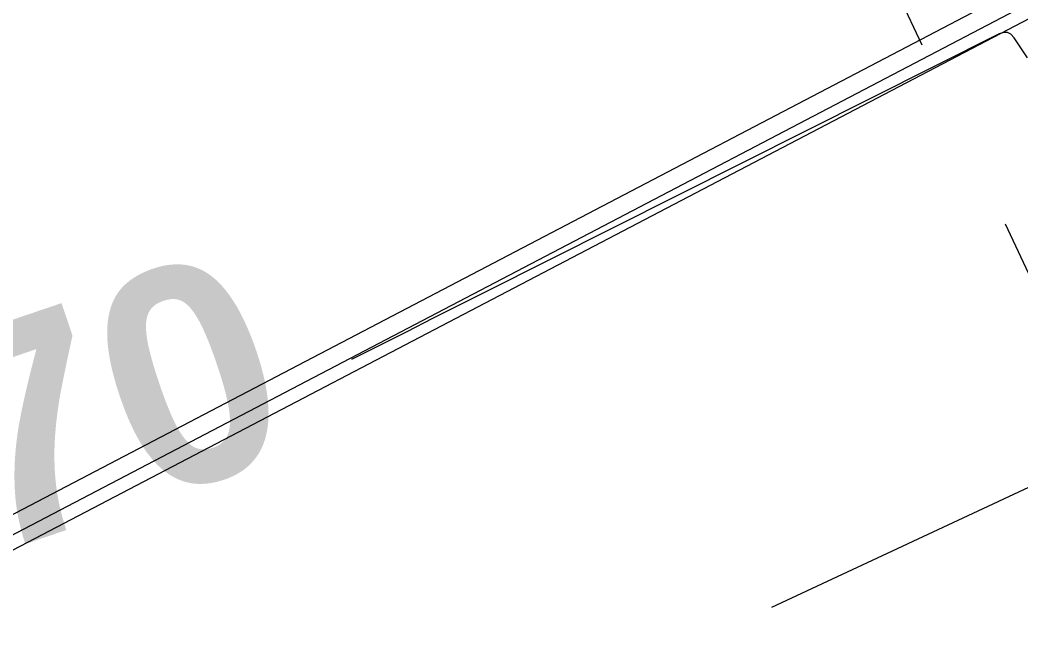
# Model space of a CAD drawing. Extents: x 2498567 to 2501210, y 7092229 to 7094464.
# Drawn here: x 2499491.72 to 2499513.91, y 7092974.35 to 7092988.24 of the extents above; entities that cross this region are included whole.
import ezdxf

# ---------------------------------------------------------------- set-up
doc = ezdxf.new("R2010")
doc.units = 0
doc.header["$MEASUREMENT"] = 0
doc.linetypes.add('HIDDEN', pattern=[0.375, 0.25, -0.125])
doc.layers.add('2', color=7, linetype='Continuous', lineweight=0)
doc.layers.add('Level 31', color=254, linetype='Continuous', lineweight=0)
doc.layers.add('GRID', color=254, linetype='HIDDEN')
doc.styles.get("Standard").update_dxf_attribs({"font": 'ARIALBD.TTF'})

msp = doc.modelspace()

# ---------------------------------------------------------------- linework, layer by layer
at = {"layer": '2', "color": 7, "linetype": 'Continuous', "lineweight": 0, "flags": 128}
for points in [[(2499679.75, 7093078.543), (2499632.436, 7093052.727), (2499592.02, 7093030.75), (2499559.86, 7093013.341), (2499514.58, 7092989.317), (2499454.369, 7092957.811)], [(2499679.941, 7093078.192), (2499632.627, 7093052.375), (2499592.211, 7093030.399), (2499560.049, 7093012.988), (2499514.766, 7092988.963), (2499454.554, 7092957.456)], [(2499680.085, 7093077.929), (2499632.771, 7093052.112), (2499592.354, 7093030.135), (2499560.191, 7093012.724), (2499514.906, 7092988.698), (2499454.692, 7092957.19)]]:
    msp.add_lwpolyline(points, dxfattribs=at)
at = {"layer": 'GRID', "color": 252, "linetype": 'HIDDEN', "lineweight": 0, "ltscale": 35}
for p, q in [((2499158.578, 7093745.025), (2499679.725, 7092627.352)), ((2498973.089, 7092725.621), (2500952.718, 7093648.679))]:
    msp.add_line(p, q, dxfattribs=at)
at = {"layer": 'Level 31', "color": 35, "linetype": 'Continuous', "lineweight": 13}
for p, q in [((2499513.427, 7092987.928), (2499502.02, 7092982.192)), ((2499513.524, 7092987.961), (2499513.427, 7092987.928)), ((2499513.611, 7092987.958), (2499513.524, 7092987.961)), ((2499513.688, 7092987.918), (2499513.611, 7092987.958)), ((2499513.756, 7092987.841), (2499513.688, 7092987.918)), ((2499514.051, 7092987.4), (2499513.756, 7092987.841)), ((2499502.02, 7092982.192), (2499501.444, 7092981.902)), ((2499501.444, 7092981.902), (2499500.868, 7092981.612)), ((2499500.868, 7092981.612), (2499500.292, 7092981.323)), ((2499500.292, 7092981.323), (2499499.716, 7092981.033)), ((2499499.716, 7092981.033), (2499499.069, 7092980.708))]:
    msp.add_line(p, q, dxfattribs=at)

# ---------------------------------------------------------------- texts
at = {"layer": 'Level 31', "color": 35}
msp.add_text('770', height=4.8, rotation=18.7449, dxfattribs=at).set_placement((2499487.4, 7092975.109))

doc.saveas('drawing.dxf')
